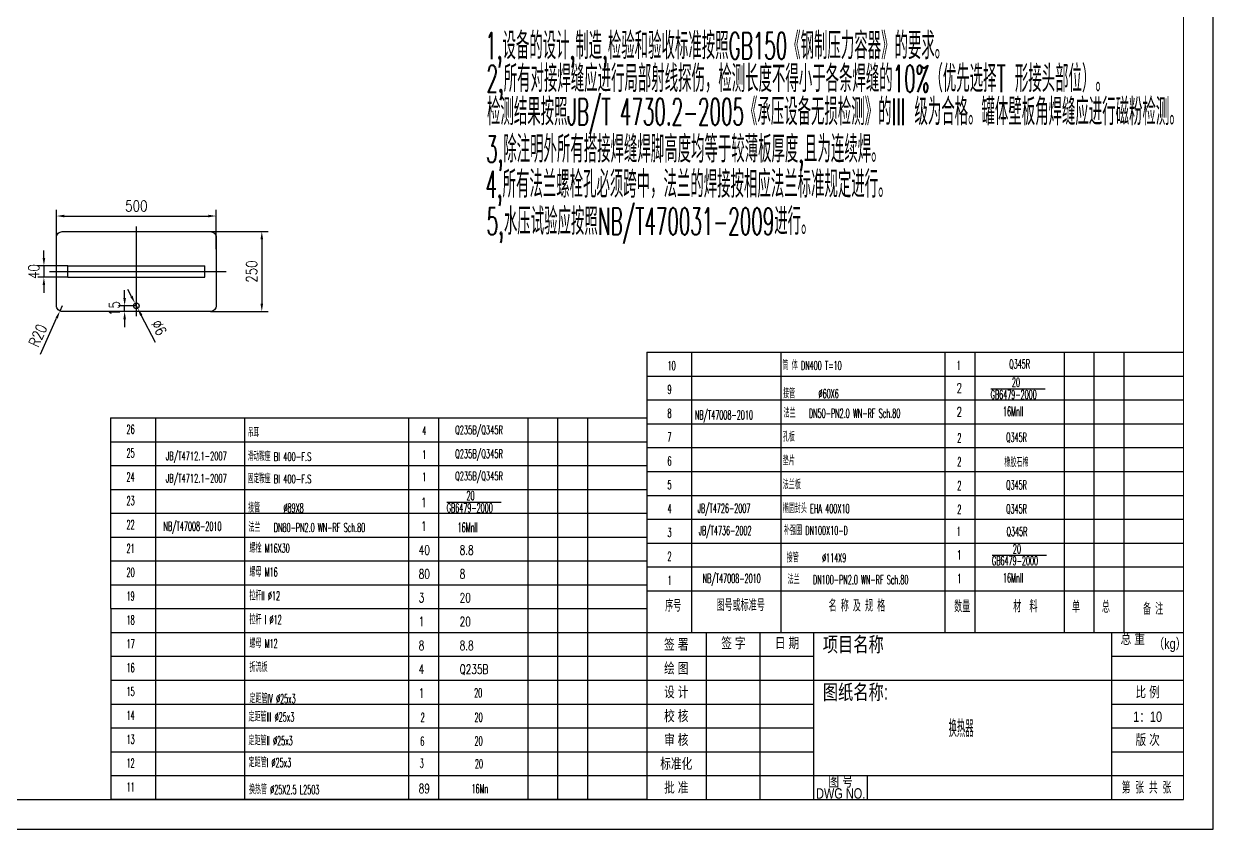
# Model space of a CAD drawing. Header units: millimetres. Extents: x 75358 to 83432, y 78872 to 84574.
# Drawn here: x 79600 to 83432, y 78872 to 81466 of the extents above; entities that cross this region are included whole.
import ezdxf
from ezdxf.enums import TextEntityAlignment as Align

# ---------------------------------------------------------------- set-up
doc = ezdxf.new("R2010")
doc.units = ezdxf.units.MM
doc.linetypes.add('CENTER', pattern=[50.8, 31.75, -6.35, 6.35, -6.35])
for name, color, linetype in [('08文字层', 1, 'Continuous'), ('09图框与明细表层', 4, 'Continuous'), ('2细线层', 4, 'Continuous'), ('3中心线层', 1, 'CENTER'), ('DATA', 4, 'Continuous')]:
    doc.layers.add(name, color=color, linetype=linetype)
doc.layers.add('文字', color=4, linetype='Continuous', lineweight=13)
doc.styles.add('JEREH', font='romans.shx', dxfattribs={"width": 0.7, "bigfont": 'hztxt.shx'})
doc.styles.get("Standard").update_dxf_attribs({"font": 'arial.ttf'})
doc.styles.add('TH_GBDIM', font='romans.shx', dxfattribs={"width": 0.8, "bigfont": 'gbcbig.shx'})
doc.styles.add('残雪', font='romans.shx', dxfattribs={"width": 0.5, "bigfont": 'hztxt.shx'})
doc.dimstyles.new('TH_GBDIM', dxfattribs={"dimscale": 10, "dimtxt": 3.5, "dimasz": 2.5, "dimexe": 2, "dimexo": 0, "dimgap": 1.5, "dimtad": 1, "dimdec": 0, "dimzin": 0, "dimdsep": 46, "dimtxsty": 'TH_GBDIM', "dimcen": 2.5, "dimclrd": 130, "dimclre": 130, "dimclrt": 3, "dimadec": 0, "dimazin": 0, "dimtfac": 0.714286, "dimtdec": 0, "dimtmove": 0, "dimatfit": 3, "dimfxl": 1, "dimtzin": 0, "dimlwd": -1, "dimlwe": -1, "dimarcsym": 0})

# ---------------------------------------------------------------- blocks, each defined once
blk = doc.blocks.new('*D346')
at = {"layer": '2细线层', "color": 130, "transparency": 16777216}
for p, q in [((79665.2, 80711.2), (79665.2, 80736.2)), ((79742.5, 80686.2), (79645.2, 80686.2)), ((79665.2, 80686.2), (79665.2, 80649.5)), ((79742.5, 80649.5), (79645.2, 80649.5)), ((79665.2, 80624.5), (79665.2, 80599.5))]:
    blk.add_line(p, q, dxfattribs=at)
for points in [[(79661, 80711.2), (79669.3, 80711.2), (79665.2, 80686.2)], [(79661, 80624.5), (79669.3, 80624.5), (79665.2, 80649.5)]]:
    blk.add_solid(points, dxfattribs=at)
at = {"layer": 'Defpoints', "color": 0, "transparency": 16777216}
for p in [(79742.5, 80686.2), (79665.2, 80649.5), (79742.5, 80649.5)]:
    blk.add_point(p, dxfattribs=at)
at = {"layer": '2细线层', "color": 3, "transparency": 16777216, "insert": (79632.7, 80667.8), "char_height": 35, "attachment_point": 5, "rotation": 90, "style": 'TH_GBDIM'}
blk.add_mtext('40', dxfattribs=at)
blk = doc.blocks.new('*D342')
at = {"layer": '2细线层', "color": 130, "transparency": 16777216}
for p, q in [((80201.8, 80796.4), (80387.1, 80796.4)), ((80367.1, 80771.4), (80367.1, 80564.2)), ((80201.8, 80539.2), (80387.1, 80539.2))]:
    blk.add_line(p, q, dxfattribs=at)
for points in [[(80362.9, 80771.4), (80371.3, 80771.4), (80367.1, 80796.4)], [(80362.9, 80564.2), (80371.3, 80564.2), (80367.1, 80539.2)]]:
    blk.add_solid(points, dxfattribs=at)
at = {"layer": 'Defpoints', "color": 0, "transparency": 16777216}
for p in [(80201.8, 80796.4), (80201.8, 80539.2), (80367.1, 80539.2)]:
    blk.add_point(p, dxfattribs=at)
at = {"layer": '2细线层', "color": 3, "transparency": 16777216, "insert": (80334.6, 80667.8), "char_height": 35, "attachment_point": 5, "rotation": 90, "style": 'TH_GBDIM'}
blk.add_mtext('250', dxfattribs=at)
blk = doc.blocks.new('*D343')
at = {"layer": '2细线层', "color": 130, "transparency": 16777216}
for p, q in [((79724.1, 80557.6), (79716.6, 80540.8)), ((79654.2, 80402.2), (79706.3, 80518))]:
    blk.add_line(p, q, dxfattribs=at)
blk.add_solid([(79702.5, 80519.8), (79710.1, 80516.3), (79716.6, 80540.8)], dxfattribs=at)
at = {"layer": 'Defpoints', "color": 0, "transparency": 16777216}
for p in [(79716.6, 80540.8), (79724.1, 80557.6)]:
    blk.add_point(p, dxfattribs=at)
at = {"layer": '2细线层', "color": 3, "transparency": 16777216, "insert": (79645.5, 80462.1), "char_height": 35, "attachment_point": 5, "rotation": 65.7855, "style": 'TH_GBDIM'}
blk.add_mtext('R20', dxfattribs=at)
blk = doc.blocks.new('*D347')
at = {"layer": '2细线层', "color": 130, "transparency": 16777216}
for p, q in [((79925.3, 80582.6), (79925.3, 80607.6)), ((79962.9, 80557.6), (79905.3, 80557.6)), ((79962.9, 80539.2), (79905.3, 80539.2)), ((79925.3, 80539.2), (79925.3, 80557.6)), ((79925.3, 80514.2), (79925.3, 80489.2))]:
    blk.add_line(p, q, dxfattribs=at)
for points in [[(79921.1, 80582.6), (79929.4, 80582.6), (79925.3, 80557.6)], [(79921.1, 80514.2), (79929.4, 80514.2), (79925.3, 80539.2)]]:
    blk.add_solid(points, dxfattribs=at)
at = {"layer": 'Defpoints', "color": 0, "transparency": 16777216}
for p in [(79925.3, 80557.6), (79962.9, 80557.6), (79962.9, 80539.2)]:
    blk.add_point(p, dxfattribs=at)
at = {"layer": '2细线层', "color": 3, "transparency": 16777216, "insert": (79892.8, 80548.4), "char_height": 35, "attachment_point": 5, "rotation": 90, "style": 'TH_GBDIM'}
blk.add_mtext('15', dxfattribs=at)
blk = doc.blocks.new('*D348')
at = {"layer": '2细线层', "color": 130, "transparency": 16777216}
for p, q in [((79947.2, 80588), (79935.7, 80610.2)), ((79958.7, 80565.8), (79967.2, 80549.4)), ((80024.2, 80439.3), (79978.6, 80527.2))]:
    blk.add_line(p, q, dxfattribs=at)
for points in [[(79950.9, 80589.9), (79943.5, 80586), (79958.7, 80565.8)], [(79982.3, 80529.2), (79974.9, 80525.3), (79967.2, 80549.4)]]:
    blk.add_solid(points, dxfattribs=at)
at = {"layer": 'Defpoints', "color": 0, "transparency": 16777216}
for p in [(79958.7, 80565.8), (79967.2, 80549.4)]:
    blk.add_point(p, dxfattribs=at)
at = {"layer": '2细线层', "color": 3, "transparency": 16777216, "insert": (80036, 80487.1), "char_height": 35, "attachment_point": 5, "rotation": 297.3728, "style": 'TH_GBDIM'}
blk.add_mtext('%%C6', dxfattribs=at)
blk = doc.blocks.new('*D349')
at = {"layer": '2细线层', "color": 130, "transparency": 16777216}
for p, q in [((79705.7, 80739.6), (79705.7, 80866.7)), ((79730.7, 80846.7), (80195.1, 80846.7)), ((80220.1, 80739.6), (80220.1, 80866.7))]:
    blk.add_line(p, q, dxfattribs=at)
for points in [[(79730.7, 80850.9), (79730.7, 80842.6), (79705.7, 80846.7)], [(80195.1, 80850.9), (80195.1, 80842.6), (80220.1, 80846.7)]]:
    blk.add_solid(points, dxfattribs=at)
at = {"layer": 'Defpoints', "color": 0, "transparency": 16777216}
for p in [(80220.1, 80846.7), (79705.7, 80739.6), (80220.1, 80739.6)]:
    blk.add_point(p, dxfattribs=at)
at = {"layer": '2细线层', "color": 3, "transparency": 16777216, "insert": (79962.9, 80879.2), "char_height": 35, "attachment_point": 5, "style": 'TH_GBDIM'}
blk.add_mtext('500', dxfattribs=at)

msp = doc.modelspace()

# ---------------------------------------------------------------- linework, layer by layer
at = {"color": 0}
for p, q in [((81607.84885, 79735.91377), (81607.84885, 78967.91393)), ((81607.84885, 78967.91393), (79880.27659, 78967.90866))]:
    msp.add_line(p, q, dxfattribs=at)
at = {"layer": '09图框与明细表层'}
for p, q in [((83431.79635, 78871.91393), (83431.79635, 84574.31393)), ((81607.79635, 79505.51393), (82145.39635, 79505.51393)), ((81799.79635, 78967.91393), (81799.79635, 79505.51393)), ((81972.59635, 78967.91393), (81972.59635, 79505.51393)), ((82145.39635, 78967.91393), (82145.39635, 79505.51393)), ((82145.39635, 79505.51393), (83105.39635, 79505.51393)), ((83105.39635, 78967.91393), (83105.39635, 79505.51393)), ((83105.39635, 79505.51393), (83335.79635, 79505.51393)), ((81607.79635, 79428.71393), (82145.39635, 79428.71393)), ((83105.39635, 79428.71393), (83335.79635, 79428.71393)), ((81607.79635, 79351.91393), (82145.39635, 79351.91393)), ((82145.39635, 79351.91393), (83105.39635, 79351.91393)), ((83105.39635, 79351.91393), (83335.79635, 79351.91393)), ((81607.79635, 79275.11393), (82145.39635, 79275.11393)), ((83105.39635, 79275.11393), (83335.79635, 79275.11393)), ((81607.79635, 79198.31393), (82145.39635, 79198.31393)), ((83105.39635, 79198.31393), (83335.79635, 79198.31393)), ((81607.79635, 79121.51393), (82145.39635, 79121.51393)), ((83105.39635, 79121.51393), (83335.79635, 79121.51393)), ((81607.79635, 79044.71393), (82145.39635, 79044.71393)), ((82145.39635, 79044.71393), (83335.79635, 79044.71393)), ((82318.19635, 78967.91393), (82318.19635, 79044.71393)), ((75358.19635, 78871.91393), (83431.79635, 78871.91393))]:
    msp.add_line(p, q, dxfattribs=at)
at = {"layer": '09图框与明细表层', "color": 7}
for p, q in [((81607.79635, 79505.51393), (83335.79635, 79505.51393)), ((75598.19635, 78967.91393), (83335.79635, 78967.91393)), ((79879.79635, 78967.91393), (81607.79635, 78967.91393))]:
    msp.add_line(p, q, dxfattribs=at)
at = {"layer": '2细线层'}
for p, q in [((79742.4806, 80686.19239), (80183.3798, 80686.19239)), ((79742.4806, 80649.45079), (79742.4806, 80686.19239)), ((80183.3798, 80649.45079), (80183.3798, 80686.19239)), ((79742.4806, 80649.45079), (80183.3798, 80649.45079))]:
    msp.add_line(p, q, dxfattribs=at)
at = {"layer": '2细线层', "ltscale": 80}
for p, q in [((81607.79635, 80407.91355), (83335.77099, 80407.91355)), ((81607.79635, 80407.91352), (83335.77099, 80407.91352)), ((81607.79635, 80407.91352), (83335.39523, 80407.91352)), ((81607.79635, 80407.9135), (83335.39523, 80407.9135)), ((81607.79635, 80331.11352), (83335.77099, 80331.11352)), ((81607.79635, 80331.1135), (83335.77099, 80331.1135)), ((81607.79635, 80331.1135), (83335.39523, 80331.1135)), ((81607.79635, 80331.11347), (83335.39523, 80331.11347)), ((82715.15702, 80290.14525), (82890.18651, 80290.14525)), ((81607.79635, 80254.31345), (83335.37531, 80254.31345)), ((81607.79635, 80177.51349), (83335.77099, 80177.51349)), ((81607.79635, 80177.51346), (83335.77099, 80177.51346)), ((81607.79635, 80177.51346), (83335.39523, 80177.51346)), ((81607.79635, 80177.51344), (83335.39523, 80177.51344)), ((79880.22336, 80119.92493), (81607.82223, 80119.92493)), ((81607.79635, 80023.91343), (83335.39523, 80023.91343)), ((79880.22336, 79966.3249), (81607.82223, 79966.3249)), ((80962.97048, 79925.12946), (81137.99997, 79925.12946)), ((81607.79635, 79870.31342), (83335.39523, 79870.31342)), ((79880.22336, 79812.71932), (81607.82223, 79812.71932)), ((82719.39381, 79754.78197), (82894.4233, 79754.78197)), ((81607.79635, 79716.71339), (83335.39523, 79716.71339)), ((79880.22336, 79659.11931), (81607.82223, 79659.11931)), ((79880.22336, 79505.51928), (81607.82223, 79505.51928)), ((79880.24997, 79351.91371), (81607.84885, 79351.91371)), ((79880.24997, 79198.3137), (81607.84885, 79198.3137)), ((79880.24997, 79044.71366), (81607.84885, 79044.71366)), ((79880.26989, 78967.91393), (81607.84885, 78967.91393))]:
    msp.add_line(p, q, dxfattribs=at)
at = {"layer": '2细线层'}
msp.add_lwpolyline([(79705.739, 80557.59679), (79705.739, 80778.04639, -0.4142135624), (79724.1098, 80796.41719), (80201.7506, 80796.41719, -0.4142135624), (80220.1214, 80778.04639), (80220.1214, 80557.59679, -0.4142135624), (80201.7506, 80539.22599), (79724.1098, 80539.22599, -0.4142135624)], format="xyb", close=True, dxfattribs=at)
msp.add_circle((79962.9302, 80557.59679), 9.1854, dxfattribs=at)
at = {"layer": '3中心线层', "ltscale": 50}
for p, q in [((79962.9302, 80524.73176), (79962.9302, 80812.95423)), ((79682.84037, 80667.82159), (80251.81644, 80667.82159))]:
    msp.add_line(p, q, dxfattribs=at)
at = {"layer": 'DATA'}
for p, q in [((81607.79636, 80407.9135), (81607.79636, 80199.11396)), ((81751.77099, 80407.9135), (81751.77099, 79639.91393)), ((82039.39523, 80407.9135), (82039.39523, 79639.91393)), ((82567.39522, 80407.9135), (82567.39523, 79639.91393)), ((82663.39523, 80407.9135), (82663.39523, 79639.91393)), ((82951.39523, 80407.9135), (82951.39523, 79639.91393)), ((83047.39522, 80407.9135), (83047.39522, 79639.91393)), ((83143.39522, 80407.9135), (83143.39523, 79639.91393)), ((81607.79635, 80331.1135), (81607.84885, 78967.91393)), ((81607.79635, 80254.31404), (83335.79635, 80254.31404)), ((81607.79635, 80254.31404), (83335.79635, 80254.31404)), ((81607.79635, 80254.31404), (83335.79635, 80254.31404)), ((81607.79635, 80254.31348), (83335.77099, 80254.31348)), ((79880.22336, 80196.72548), (81608.22336, 80196.72548)), ((79880.22927, 80196.72548), (79880.27659, 78967.90866)), ((80024.22461, 80196.72548), (80024.22461, 78967.9142)), ((80311.84885, 80196.72548), (80311.84885, 78967.9142)), ((80839.84884, 80196.72548), (80839.84884, 78967.9142)), ((80935.84885, 80196.72548), (80935.84885, 78967.9142)), ((81223.84885, 80196.72548), (81223.84885, 78967.9142)), ((81319.84884, 80196.72548), (81319.84884, 78967.9142)), ((81415.84884, 80196.72548), (81415.84884, 78967.9142)), ((81607.79635, 80100.714), (83335.79635, 80100.714)), ((79880.22336, 80043.12547), (81608.22336, 80043.12547)), ((81607.79635, 79947.11397), (83335.79635, 79947.11397)), ((79880.22336, 79889.5199), (81608.22336, 79889.5199)), ((81607.79635, 79793.51396), (83335.79635, 79793.51396)), ((79880.22336, 79735.91986), (81608.22336, 79735.91986)), ((81607.79635, 79639.91448), (83335.79635, 79639.91448)), ((81607.79635, 79639.91448), (83335.79635, 79639.91448)), ((81607.79635, 79639.91448), (83335.79635, 79639.91448)), ((81607.79635, 79639.91393), (83335.77099, 79639.91393)), ((81607.79635, 79639.91393), (83335.79635, 79639.91393)), ((81751.77099, 79639.91448), (81751.77099, 79505.51393)), ((82039.39523, 79639.91448), (82039.39523, 79505.5139)), ((82567.39523, 79639.91448), (82567.39523, 79505.5139)), ((82663.39523, 79639.91448), (82663.39523, 79505.5139)), ((82951.39523, 79639.91393), (82951.39523, 79505.5139)), ((83047.39522, 79639.91448), (83047.39522, 79505.51393)), ((83143.39523, 79639.91393), (83143.39523, 79505.5139)), ((79880.22336, 79582.31985), (81608.22336, 79582.31985)), ((79880.24997, 79428.71428), (81608.24997, 79428.71428)), ((79880.24997, 79275.11425), (81608.24997, 79275.11425)), ((79880.24997, 79121.51424), (81608.24997, 79121.51424))]:
    msp.add_line(p, q, dxfattribs=at)
at = {"layer": '文字'}
msp.add_line((83336.36052, 78967.91393), (83336.36052, 84478.31393), dxfattribs=at)

# ---------------------------------------------------------------- texts
at = {"layer": '08文字层'}
for s, height, width, p in [('1：10', 33.6, 0.75, (83220.59635, 79234.11455)), ('换热器', 48, 0.4, (82619.55393, 79198.67429))]:
    msp.add_text(s, height=height, dxfattribs=dict(at, width=width)).set_placement(p, align=Align.MIDDLE)
at = {"layer": '09图框与明细表层'}
for s, width, p in [('总 重', 0.75, (83172.59635, 79486.31393)), ('签 署', 0.75, (81702.14308, 79468.08295)), ('签 字', 0.75, (81886.19635, 79472.22632)), ('日 期', 0.75, (82058.99635, 79472.22632)), ('（kg）', 0.75, (83292.37627, 79467.11393)), ('绘 图', 0.75, (81702.14308, 79391.28295)), ('设 计', 0.75, (81702.14308, 79314.48295)), ('比 例', 0.75, (83220.59635, 79314.51847)), ('校 核', 0.75, (81702.14308, 79237.68295)), ('审 核', 0.75, (81702.14308, 79160.88295)), ('版 次', 0.75, (83220.59635, 79160.91847)), ('标准化', 0.75, (81702.14308, 79084.08295)), ('图 号', 0.75, (82231.79635, 79025.51393)), ('批 准', 0.75, (81702.14308, 79007.28295)), ('DWG NO.', 0.75, (82231.79635, 78987.11393)), ('第  张  共  张', 0.6, (83216.92122, 79007.85897))]:
    msp.add_text(s, height=33.6, dxfattribs=dict(at, width=width)).set_placement(p, align=Align.MIDDLE)
at = {"layer": '09图框与明细表层', "color": 7, "width": 0.75}
for s, p in [('项目名称', (82174.19635, 79467.11393)), ('图纸名称:', (82174.19635, 79313.51393))]:
    msp.add_text(s, height=48, dxfattribs=at).set_placement(p, align=Align.MIDDLE_LEFT)
at = {"layer": '2细线层', "ltscale": 80, "style": '残雪', "width": 0.5}
for s, height, p in [('1,设备的设计,制造,检验和验收标准按照GB150《钢制压力容器》的要求。', 86.4, (81086.98069, 81351.79724)), ('2,所有对接焊缝应进行局部射线探伤，检测长度不得小于各条焊缝的10%%%（优先选择T 形接头部位）。', 86.4, (81090.93218, 81245.9454)), ('检测结果按照JB/T 4730.2-2005《承压设备无损检测》的III 级为合格。罐体壁板角焊缝应进行磁粉检测。', 86.4, (81092.66047, 81139.20919)), ('3,除注明外所有搭接焊缝焊脚高度均等于较薄板厚度,且为连续焊。', 86.4, (81089.43272, 81018.91261)), ('4,所有法兰螺栓孔必须跨中，法兰的焊接按相应法兰标准规定进行。', 86.4, (81087.23652, 80905.80127)), ('5,水压试验应按照NB/T470031-2009进行。', 86.4, (81091.44237, 80786.20936)), ('10', 28.8, (81674.01164, 80350.3641)), ('20', 28.8, (82783.41861, 80296.76081)), ('9', 28.8, (81674.01163, 80273.8755)), ('接管       %%c60X6', 28.8000011, (82046.50183, 80260.30154)), ('GB6479-2000', 28.8, (82714.93454, 80257.42283)), ('16MnII', 30.72, (82754.51561, 80202.08118)), ('8', 28.8, (81674.01163, 80197.0749)), ('NB/T47008-2010', 28.8, (81762.09532, 80191.80644)), ('法兰    DN50-PN2.0 WN-RF Sch.80', 28.8000011, (82047.57032, 80197.21474)), ('26', 28.8, (79931.40999, 80145.7466)), ('7', 28.8, (81674.01163, 80120.2749)), ('25', 28.8, (79931.42182, 80068.94714)), ('6', 28.8, (81674.01163, 80043.4749)), ('24', 28.8, (79931.40999, 79992.14656)), ('5', 28.8, (81674.01163, 79966.6749)), ('23', 28.8, (79931.40999, 79915.34156)), ('接管       %%C89X8', 28.8000011, (80322.90088, 79892.33188)), ('20', 28.8, (81026.37618, 79931.95712)), ('GB6479-2000', 28.8, (80962.748, 79892.40704)), ('4', 28.8, (81674.01163, 79889.87486)), ('22', 28.8, (79931.43069, 79838.54099)), ('NB/T47008-2010', 28.8, (80050.40162, 79833.23126)), ('法兰    DN80-PN2.0 WN-RF Sch.80', 28.8000011, (80323.96937, 79829.24507)), ('16MnII', 30.72, (80997.61644, 79828.62273)), ('3', 28.8, (81674.01163, 79813.07486)), ('21', 28.8, (79931.40408, 79761.74153)), ('螺栓 M16X30', 28.800001, (80327.19748, 79762.71602)), ('20', 28.8, (82786.41059, 79760.27041)), ('2', 28.8, (81674.01163, 79736.27486)), ('接管       %%C114X9', 28.8000011, (82057.73995, 79731.54661)), ('GB6479-2000', 28.8, (82719.17132, 79722.05955)), ('20', 28.8, (79931.40408, 79684.94098)), ('螺母 M16', 28.800001, (80327.19748, 79685.91547)), ('NB/T47008-2010', 28.8, (81787.20801, 79665.25468)), ('16MnII', 30.72, (82754.56054, 79666.13493)), ('1', 28.8, (81674.01163, 79659.47486)), ('法兰    DN100-PN2.0 WN-RF Sch.80', 28.8000011, (82060.77577, 79661.26849)), ('19', 28.8, (79931.40408, 79608.14152)), ('拉杆II %%C12', 28.800001, (80327.19748, 79609.11601)), ('图号或标准号', 38.4, (81831.83864, 79574.52414)), ('序号', 38.4, (81666.49864, 79572.80606)), ('名 称 及 规 格', 38.4, (82192.99753, 79572.87494)), ('数量', 38.4, (82597.27796, 79570.51709)), ('材  料', 38.4, (82787.54889, 79570.67115)), ('单', 38.4, (82977.12436, 79569.11988)), ('总', 38.4, (83073.12436, 79569.08092)), ('备 注', 38.4, (83205.77416, 79562.52179)), ('18', 28.8, (79931.40408, 79531.34095)), ('拉杆 I %%C12 ', 28.8000011, (80327.19748, 79532.31543)), ('17', 28.8, (79931.43069, 79454.53594)), ('螺母 M12', 28.800001, (80327.19748, 79455.5132)), ('16', 28.8, (79931.43069, 79377.73537)), ('折流板', 28.800001, (80327.19748, 79378.70986)), ('15', 28.8, (79931.43069, 79300.93537)), ('20', 28.8, (81051.03384, 79296.73974)), ('定距管IV %%C25x3 ', 28.8000011, (80327.19748, 79277.82842)), ('14', 28.8, (79931.43069, 79224.13533)), ('13', 28.8, (79931.43069, 79147.33533)), ('12', 28.8, (79931.43069, 79070.53533)), ('11', 28.8, (79931.43069, 78993.73533)), ('换热管 %%C25X2.5 L2503', 28.8000011, (80325.40889, 78984.9291)), ('16Mn', 28.8, (81042.55628, 78987.92573))]:
    msp.add_text(s, height=height, dxfattribs=at).set_placement(p)
for s, height, p in [('筒 体 DN400 T=10', 28.8000011, (82044.1709, 80365.36257)), ('吊耳', 27.000001, (80322.09218, 80148.63362)), ('孔板', 28.800001, (82045.16814, 80134.95511)), ('JB/T4712.1-2007', 27.0000011, (80057.96951, 80073.87398)), ('滑动鞍座 BI 400-F.S', 27.0000011, (80322.09218, 80071.83416)), ('垫片', 28.800001, (82045.16814, 80058.15482)), ('JB/T4712.1-2007', 27.0000011, (80057.9695, 80002.16592)), ('固定鞍座 BI 400-F.S', 27.0000011, (80322.09217, 80000.1261)), ('法兰板', 28.800001, (82045.16814, 79981.35508)), ('JB/T4726-2007', 28.8000011, (81771.05818, 79905.54624)), ('椭圆封头 EHA 400X10', 28.8000011, (82045.16814, 79904.55453)), ('JB/T4736-2002', 28.8000011, (81774.59042, 79833.72139)), ('补强圈 DN100X10-D', 28.8000011, (82049.10319, 79833.95157)), ('定距管III %%C25x3 ', 28.8000011, (80324.1397, 79233.26975)), ('定距管II %%C25x3 ', 28.8000011, (80324.13969, 79156.78114)), ('定距管I %%C25x3 ', 28.8000011, (80324.57255, 79086.41655))]:
    msp.add_text(s, height=height, dxfattribs=at).set_placement(p, align=Align.MIDDLE_LEFT)
for s, height, p in [('Q345R', 28.800001, (82808.21683, 80368.52593)), ('1', 28.8, (82612.11476, 80365.58005)), ('4', 27, (80890.23816, 80155.1867)), ('Q235B/Q345R', 27.0000011, (81066.85575, 80155.73281)), ('2', 28.8, (82614.11375, 80132.17844)), ('Q345R', 28.800001, (82798.12863, 80132.55208)), ('1', 27, (80890.23816, 80078.38724)), ('Q235B/Q345R', 27.0000011, (81066.85575, 80078.93335)), ('2', 28.8, (82614.11375, 80055.37815)), ('橡胶石棉', 28.800001, (82798.12863, 80055.75179)), ('1', 27, (80890.23815, 80006.67918)), ('Q235B/Q345R', 27.0000011, (81066.85574, 80007.22529)), ('2', 28.8, (82614.11375, 79978.57841)), ('Q345R', 28.800001, (82798.12863, 79978.95205)), ('2', 28.8, (82614.11375, 79901.77786)), ('Q345R', 28.800001, (82798.12863, 79902.1515)), ('1', 28.8, (82612.10471, 79831.49965)), ('Q345R', 28.800001, (82799.62623, 79829.16888)), ('2', 28.8, (80885.41704, 79231.88126)), ('20', 28.800001, (81065.4583, 79232.46378)), ('6', 28.8, (80884.00523, 79155.39266)), ('20', 28.800001, (81065.45829, 79155.97518)), ('3', 28.8, (80882.31596, 79083.96463)), ('20', 28.800001, (81066.6638, 79082.38114))]:
    msp.add_text(s, height=height, dxfattribs=at).set_placement(p, align=Align.MIDDLE)
at = {"layer": 'DATA', "style": 'JEREH', "width": 0.7}
for s, p in [('2', (82604.87986, 80277.53558)), ('2', (82604.87986, 80200.73667)), ('1', (80879.81626, 79909.56591)), ('1', (80879.81626, 79832.76701)), ('40', (80872.41499, 79755.86835)), ('8.8', (81004.35865, 79755.86835)), ('1', (82604.69392, 79740.34651)), ('80', (80872.41499, 79679.06781)), ('8', (81004.35865, 79679.06781)), ('1', (82604.92479, 79664.79043)), ('3', (80872.41499, 79602.26835)), ('20', (81004.35865, 79602.26835)), ('1', (80872.41499, 79525.46777)), ('20', (81004.35865, 79525.46777)), ('8', (80872.41499, 79448.66554)), ('8.8', (81004.35865, 79448.66554)), ('4', (80872.41499, 79371.8622)), ('Q235B', (81004.35865, 79371.8622)), ('1', (80872.41499, 79295.06245)), ('89', (80872.41499, 78987.86213))]:
    msp.add_text(s, height=30, dxfattribs=at).set_placement(p)

# ---------------------------------------------------------------- dimensions: what is measured, and where the dimension line sits
at = {"layer": '2细线层'}
dim = msp.add_linear_dim(base=(80220.1214, 80846.73668), p1=(79705.739, 80739.60206), p2=(80220.1214, 80739.60206), text='500', dimstyle='TH_GBDIM', dxfattribs=at)
dim.commit()
dim.dimension.update_dxf_attribs({"geometry": '*D349', "text_midpoint": (79962.9302, 80879.23668)})
for base, p1, p2, text, picture, middle in [((80367.09242, 80539.22599), (80201.7506, 80796.41719), (80201.7506, 80539.22599), '250', '*D342', (80367.09242, 80667.82159)), ((79665.164, 80649.45079), (79742.4806, 80686.19239), (79742.4806, 80649.45079), '40', '*D346', (79665.164, 80667.82159)), ((79925.27862, 80557.59679), (79962.9302, 80539.22599), (79962.9302, 80557.59679), '15', '*D347', (79925.27862, 80548.41139))]:
    dim = msp.add_linear_dim(base=base, p1=p1, p2=p2, angle=90, text=text, dimstyle='TH_GBDIM', dxfattribs=at)
    dim.commit()
    dim.dimension.update_dxf_attribs({"geometry": picture, "text_midpoint": middle, "dimtype": 160})
dim = msp.add_diameter_dim_2p(p1=(79958.70696, 80565.75374), p2=(79967.15345, 80549.43985), text='%%C6', dimstyle='TH_GBDIM', dxfattribs=at)
dim.commit()
dim.dimension.update_dxf_attribs({"geometry": '*D348', "text_midpoint": (80036.01522, 80487.12367)})
dim = msp.add_radius_dim(center=(79724.1098, 80557.59679), mpoint=(79716.57493, 80540.84233), text='R20', dimstyle='TH_GBDIM', dxfattribs=at)
dim.commit()
dim.dimension.update_dxf_attribs({"geometry": '*D343', "text_midpoint": (79645.5088, 80462.05874)})

doc.saveas('drawing.dxf')
